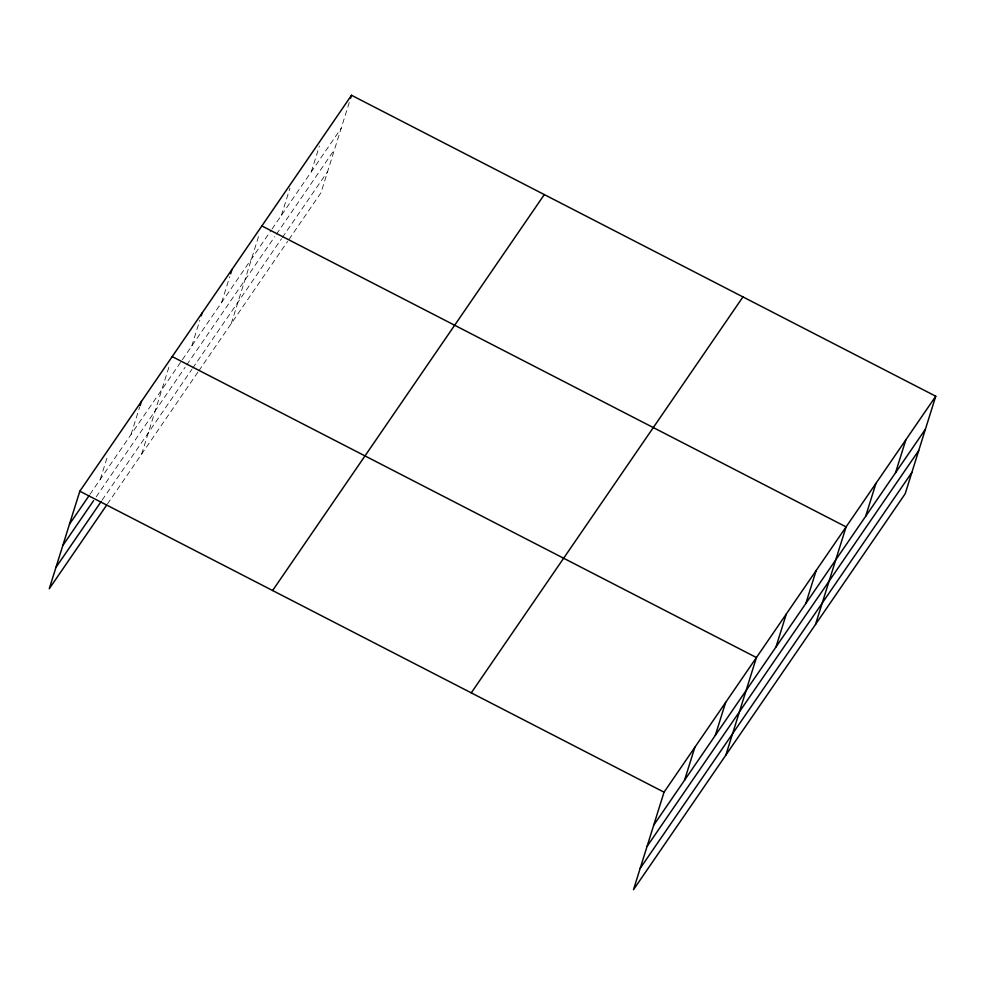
<?xml version="1.0" encoding="UTF-8"?>
<svg xmlns="http://www.w3.org/2000/svg" width="985" height="985" viewBox="0 0 985 985"><rect width="100%" height="100%" fill="white"/><g stroke="black" fill="none" stroke-linecap="round" stroke-linejoin="round"><path stroke-width="0.74" stroke-dasharray="4.92 3.69" d="M100.285 479.326L107.919 454.947M131.079 434.447L139.611 407.211M141.631 454.147L169.506 365.201M191.755 346.018L199.844 320.211M221.637 302.457L229.727 276.662M231.29 323.486L259.166 234.541M281.414 215.358L289.947 188.11M311.297 171.796L319.386 145.989M349.281 102.44L320.95 192.826L288.506 240.118M90.017 494.273L181.511 360.953M182.36 359.71L271.171 230.281M272.02 229.037L341.192 128.247M96.173 496.896L185.069 367.331M186.781 364.844L274.741 236.659M276.44 234.171L334.506 149.56M102.12 500.146L191.853 369.375M192.715 368.131L281.513 238.715M282.375 237.471L327.636 171.513M107.414 504.012L197.985 372.022M198.847 370.779L287.645 241.362"/><path stroke-width="1.48" d="M935.75 396.229L664.05 792.174L633.478 889.726L905.178 493.781L935.75 396.229L351.522 95.274L79.822 491.219L49.25 588.771L106.565 505.256M140.055 405.771L141.409 401.474M201.186 315.914L202.085 313.045M230.625 273.793L231.98 269.484M350.623 98.143L351.522 95.274M684.513 780.28L694.844 747.307M715.307 735.401L725.637 702.428M725.859 755.101L756.431 657.549L172.203 356.595M775.983 646.973L786.313 614M805.865 603.411L816.196 570.438M815.518 624.441L846.09 526.889L261.862 225.934M865.643 516.312L875.973 483.339M895.525 472.751L905.868 439.778M69.492 524.192L89.167 495.529M62.806 545.505L93.6 500.626M55.923 567.458L101.258 501.402M272.611 590.532L544.323 194.587M471.249 692.861L742.961 296.916M653.72 825.147L925.42 429.201M647.034 846.46L918.734 450.514M640.151 868.413L911.851 472.468M79.822 491.219L664.05 792.174"/></g></svg>
